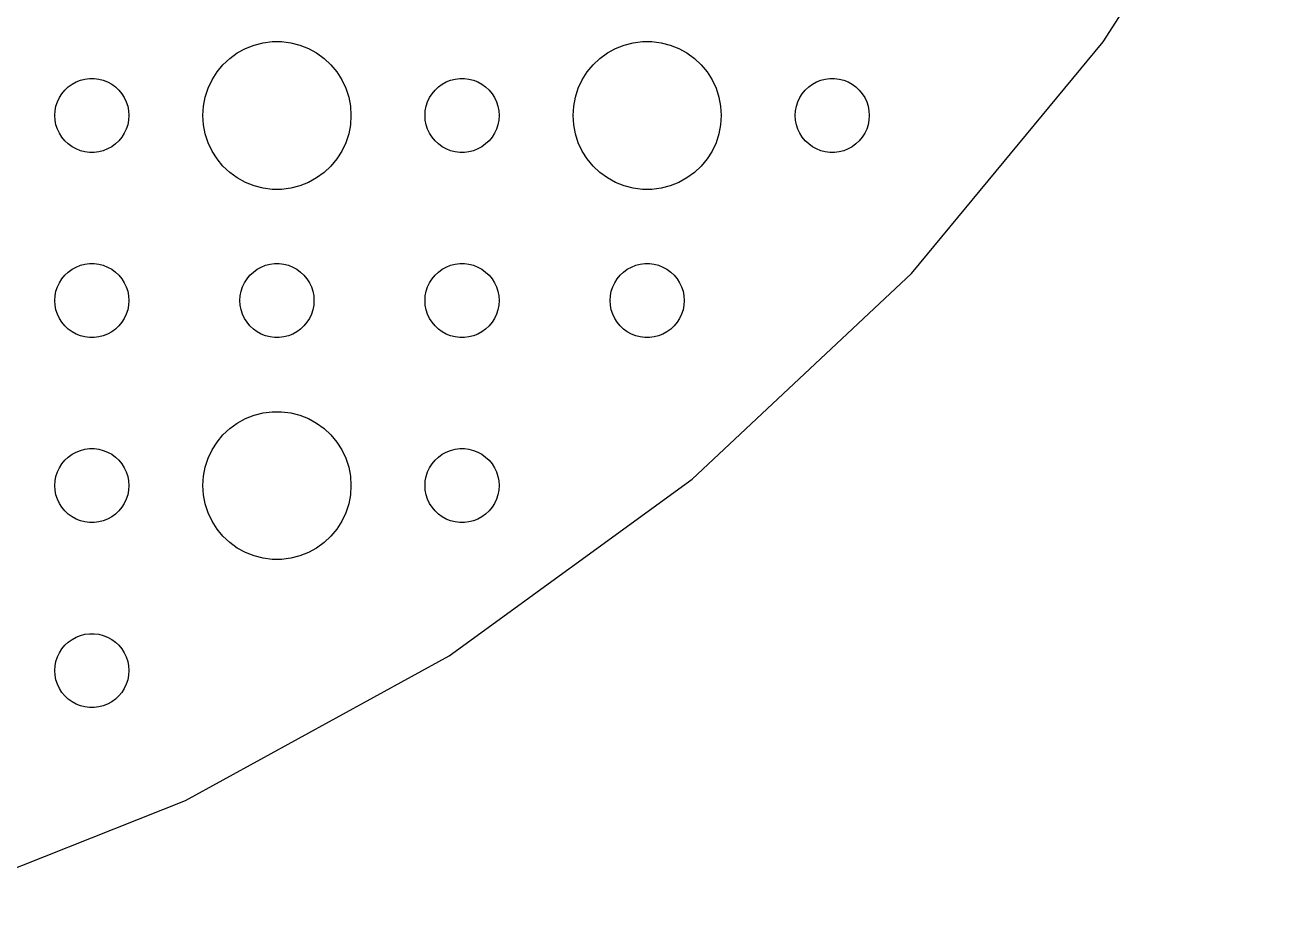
# Model space of a CAD drawing. Header units: metres. Extents: x -97 to 97, y -97 to 97.
# Drawn here: x 34.8 to 85, y -92.3 to -56.3 of the extents above; entities that cross this region are included whole.
import ezdxf

# ---------------------------------------------------------------- set-up
doc = ezdxf.new("R2010")
doc.units = ezdxf.units.M

msp = doc.modelspace()

# ---------------------------------------------------------------- linework, layer by layer
for p, q in [((78.4746, -57.0152), (85.0017, -46.7301)), ((43.7227, -57.2855), (44.0729, -57.1468)), ((44.0729, -57.1468), (44.4379, -57.0531)), ((44.4379, -57.0531), (44.8116, -57.0059)), ((44.8116, -57.0059), (45.1884, -57.0059)), ((45.1884, -57.0059), (45.5621, -57.0531)), ((45.5621, -57.0531), (45.927, -57.1468)), ((45.927, -57.1468), (46.2773, -57.2855)), ((58.7227, -57.2855), (59.0729, -57.1468)), ((59.0729, -57.1468), (59.4379, -57.0531)), ((59.4379, -57.0531), (59.8116, -57.0059)), ((59.8116, -57.0059), (60.1884, -57.0059)), ((60.1884, -57.0059), (60.5621, -57.0531)), ((60.5621, -57.0531), (60.927, -57.1468)), ((60.927, -57.1468), (61.2773, -57.2855)), ((70.7099, -66.4011), (78.4746, -57.0152)), ((42.8131, -57.9464), (43.0877, -57.6885)), ((43.0877, -57.6885), (43.3925, -57.467)), ((43.3925, -57.467), (43.7227, -57.2855)), ((46.2773, -57.2855), (46.6075, -57.467)), ((46.6075, -57.467), (46.9123, -57.6885)), ((46.9123, -57.6885), (47.1869, -57.9464)), ((57.8131, -57.9464), (58.0877, -57.6885)), ((58.0877, -57.6885), (58.3925, -57.467)), ((58.3925, -57.467), (58.7227, -57.2855)), ((61.2773, -57.2855), (61.6075, -57.467)), ((61.6075, -57.467), (61.9123, -57.6885)), ((61.9123, -57.6885), (62.1869, -57.9464)), ((42.3711, -58.5547), (42.5729, -58.2366)), ((42.5729, -58.2366), (42.8131, -57.9464)), ((47.1869, -57.9464), (47.427, -58.2366)), ((47.427, -58.2366), (47.6289, -58.5547)), ((57.3711, -58.5547), (57.5729, -58.2366)), ((57.5729, -58.2366), (57.8131, -57.9464)), ((62.1869, -57.9464), (62.427, -58.2366)), ((62.427, -58.2366), (62.6289, -58.5547)), ((36.5439, -58.8442), (36.6963, -58.7335)), ((36.6963, -58.7335), (36.8613, -58.6428)), ((36.8613, -58.6428), (37.0365, -58.5734)), ((37.0365, -58.5734), (37.2189, -58.5266)), ((37.2189, -58.5266), (37.4058, -58.503)), ((37.4058, -58.503), (37.5942, -58.503)), ((37.5942, -58.503), (37.7811, -58.5266)), ((37.7811, -58.5266), (37.9635, -58.5734)), ((37.9635, -58.5734), (38.1387, -58.6428)), ((38.1387, -58.6428), (38.3037, -58.7335)), ((38.3037, -58.7335), (38.4561, -58.8442)), ((42.2107, -58.8956), (42.3711, -58.5547)), ((47.6289, -58.5547), (47.7893, -58.8956)), ((51.5439, -58.8442), (51.6963, -58.7335)), ((51.6963, -58.7335), (51.8613, -58.6428)), ((51.8613, -58.6428), (52.0365, -58.5734)), ((52.0365, -58.5734), (52.2189, -58.5266)), ((52.2189, -58.5266), (52.4058, -58.503)), ((52.4058, -58.503), (52.5942, -58.503)), ((52.5942, -58.503), (52.7811, -58.5266)), ((52.7811, -58.5266), (52.9635, -58.5734)), ((52.9635, -58.5734), (53.1387, -58.6428)), ((53.1387, -58.6428), (53.3037, -58.7335)), ((53.3037, -58.7335), (53.4561, -58.8442)), ((57.2107, -58.8956), (57.3711, -58.5547)), ((62.6289, -58.5547), (62.7893, -58.8956)), ((66.5439, -58.8442), (66.6963, -58.7335)), ((66.6963, -58.7335), (66.8613, -58.6428)), ((66.8613, -58.6428), (67.0365, -58.5734)), ((67.0365, -58.5734), (67.2189, -58.5266)), ((67.2189, -58.5266), (67.4058, -58.503)), ((67.4058, -58.503), (67.5942, -58.503)), ((67.5942, -58.503), (67.7811, -58.5266)), ((67.7811, -58.5266), (67.9635, -58.5734)), ((67.9635, -58.5734), (68.1387, -58.6428)), ((68.1387, -58.6428), (68.3037, -58.7335)), ((68.3037, -58.7335), (68.4561, -58.8442)), ((36.1855, -59.2774), (36.2865, -59.1183)), ((36.2865, -59.1183), (36.4065, -58.9732)), ((36.4065, -58.9732), (36.5439, -58.8442)), ((38.4561, -58.8442), (38.5934, -58.9732)), ((38.5934, -58.9732), (38.7135, -59.1183)), ((38.7135, -59.1183), (38.8145, -59.2774)), ((42.0237, -59.624), (42.0942, -59.2539)), ((42.0942, -59.2539), (42.2107, -58.8956)), ((47.7893, -58.8956), (47.9057, -59.2539)), ((47.9057, -59.2539), (47.9763, -59.624)), ((51.1855, -59.2774), (51.2865, -59.1183)), ((51.2865, -59.1183), (51.4065, -58.9732)), ((51.4065, -58.9732), (51.5439, -58.8442)), ((53.4561, -58.8442), (53.5934, -58.9732)), ((53.5934, -58.9732), (53.7135, -59.1183)), ((53.7135, -59.1183), (53.8145, -59.2774)), ((57.0237, -59.624), (57.0942, -59.2539)), ((57.0942, -59.2539), (57.2107, -58.8956)), ((62.7893, -58.8956), (62.9057, -59.2539)), ((62.9057, -59.2539), (62.9763, -59.624)), ((66.1855, -59.2774), (66.2865, -59.1183)), ((66.2865, -59.1183), (66.4065, -58.9732)), ((66.4065, -58.9732), (66.5439, -58.8442)), ((68.4561, -58.8442), (68.5934, -58.9732)), ((68.5934, -58.9732), (68.7135, -59.1183)), ((68.7135, -59.1183), (68.8145, -59.2774)), ((36.0118, -59.812), (36.0471, -59.627)), ((36.0471, -59.627), (36.1053, -59.4478)), ((36.1053, -59.4478), (36.1855, -59.2774)), ((38.8145, -59.2774), (38.8947, -59.4478)), ((38.8947, -59.4478), (38.9529, -59.627)), ((38.9529, -59.627), (38.9882, -59.812)), ((42, -60), (42.0237, -59.624)), ((47.9763, -59.624), (48, -60)), ((51.0118, -59.812), (51.0471, -59.627)), ((51.0471, -59.627), (51.1053, -59.4478)), ((51.1053, -59.4478), (51.1855, -59.2774)), ((53.8145, -59.2774), (53.8947, -59.4478)), ((53.8947, -59.4478), (53.9529, -59.627)), ((53.9529, -59.627), (53.9882, -59.812)), ((57, -60), (57.0237, -59.624)), ((62.9763, -59.624), (63, -60)), ((66.0118, -59.812), (66.0471, -59.627)), ((66.0471, -59.627), (66.1053, -59.4478)), ((66.1053, -59.4478), (66.1855, -59.2774)), ((68.8145, -59.2774), (68.8947, -59.4478)), ((68.8947, -59.4478), (68.9529, -59.627)), ((68.9529, -59.627), (68.9882, -59.812)), ((36, -60), (36.0118, -59.812)), ((36.0118, -60.188), (36, -60)), ((36.0471, -60.373), (36.0118, -60.188)), ((38.9882, -60.188), (38.9529, -60.373)), ((38.9882, -59.812), (39, -60)), ((39, -60), (38.9882, -60.188)), ((42.0237, -60.376), (42, -60)), ((48, -60), (47.9763, -60.376)), ((51, -60), (51.0118, -59.812)), ((51.0118, -60.188), (51, -60)), ((51.0471, -60.373), (51.0118, -60.188)), ((53.9882, -60.188), (53.9529, -60.373)), ((53.9882, -59.812), (54, -60)), ((54, -60), (53.9882, -60.188)), ((57.0237, -60.376), (57, -60)), ((63, -60), (62.9763, -60.376)), ((66, -60), (66.0118, -59.812)), ((66.0118, -60.188), (66, -60)), ((66.0471, -60.373), (66.0118, -60.188)), ((68.9882, -60.188), (68.9529, -60.373)), ((68.9882, -59.812), (69, -60)), ((69, -60), (68.9882, -60.188)), ((36.1053, -60.5522), (36.0471, -60.373)), ((36.1855, -60.7226), (36.1053, -60.5522)), ((36.2865, -60.8817), (36.1855, -60.7226)), ((38.8145, -60.7226), (38.7135, -60.8817)), ((38.8947, -60.5522), (38.8145, -60.7226)), ((38.9529, -60.373), (38.8947, -60.5522)), ((42.0942, -60.7461), (42.0237, -60.376)), ((42.2107, -61.1044), (42.0942, -60.7461)), ((47.9057, -60.7461), (47.7893, -61.1044)), ((47.9763, -60.376), (47.9057, -60.7461)), ((51.1053, -60.5522), (51.0471, -60.373)), ((51.1855, -60.7226), (51.1053, -60.5522)), ((51.2865, -60.8817), (51.1855, -60.7226)), ((53.8145, -60.7226), (53.7135, -60.8817)), ((53.8947, -60.5522), (53.8145, -60.7226)), ((53.9529, -60.373), (53.8947, -60.5522)), ((57.0942, -60.7461), (57.0237, -60.376)), ((57.2107, -61.1044), (57.0942, -60.7461)), ((62.9057, -60.7461), (62.7893, -61.1044)), ((62.9763, -60.376), (62.9057, -60.7461)), ((66.1053, -60.5522), (66.0471, -60.373)), ((66.1855, -60.7226), (66.1053, -60.5522)), ((66.2865, -60.8817), (66.1855, -60.7226)), ((68.8145, -60.7226), (68.7135, -60.8817)), ((68.8947, -60.5522), (68.8145, -60.7226)), ((68.9529, -60.373), (68.8947, -60.5522)), ((36.4065, -61.0268), (36.2865, -60.8817)), ((36.5439, -61.1558), (36.4065, -61.0268)), ((36.6963, -61.2665), (36.5439, -61.1558)), ((36.8613, -61.3572), (36.6963, -61.2665)), ((38.3037, -61.2665), (38.1387, -61.3572)), ((38.4561, -61.1558), (38.3037, -61.2665)), ((38.5934, -61.0268), (38.4561, -61.1558)), ((38.7135, -60.8817), (38.5934, -61.0268)), ((42.3711, -61.4453), (42.2107, -61.1044)), ((47.7893, -61.1044), (47.6289, -61.4453)), ((51.4065, -61.0268), (51.2865, -60.8817)), ((51.5439, -61.1558), (51.4065, -61.0268)), ((51.6963, -61.2665), (51.5439, -61.1558)), ((51.8613, -61.3572), (51.6963, -61.2665)), ((53.3037, -61.2665), (53.1387, -61.3572)), ((53.4561, -61.1558), (53.3037, -61.2665)), ((53.5934, -61.0268), (53.4561, -61.1558)), ((53.7135, -60.8817), (53.5934, -61.0268)), ((57.3711, -61.4453), (57.2107, -61.1044)), ((62.7893, -61.1044), (62.6289, -61.4453)), ((66.4065, -61.0268), (66.2865, -60.8817)), ((66.5439, -61.1558), (66.4065, -61.0268)), ((66.6963, -61.2665), (66.5439, -61.1558)), ((66.8613, -61.3572), (66.6963, -61.2665)), ((68.3037, -61.2665), (68.1387, -61.3572)), ((68.4561, -61.1558), (68.3037, -61.2665)), ((68.5934, -61.0268), (68.4561, -61.1558)), ((68.7135, -60.8817), (68.5934, -61.0268)), ((37.0365, -61.4266), (36.8613, -61.3572)), ((37.2189, -61.4734), (37.0365, -61.4266)), ((37.4058, -61.497), (37.2189, -61.4734)), ((37.5942, -61.497), (37.4058, -61.497)), ((37.7811, -61.4734), (37.5942, -61.497)), ((37.9635, -61.4266), (37.7811, -61.4734)), ((38.1387, -61.3572), (37.9635, -61.4266)), ((42.5729, -61.7634), (42.3711, -61.4453)), ((42.8131, -62.0536), (42.5729, -61.7634)), ((47.427, -61.7634), (47.1869, -62.0536)), ((47.6289, -61.4453), (47.427, -61.7634)), ((52.0365, -61.4266), (51.8613, -61.3572)), ((52.2189, -61.4734), (52.0365, -61.4266)), ((52.4058, -61.497), (52.2189, -61.4734)), ((52.5942, -61.497), (52.4058, -61.497)), ((52.7811, -61.4734), (52.5942, -61.497)), ((52.9635, -61.4266), (52.7811, -61.4734)), ((53.1387, -61.3572), (52.9635, -61.4266)), ((57.5729, -61.7634), (57.3711, -61.4453)), ((57.8131, -62.0536), (57.5729, -61.7634)), ((62.427, -61.7634), (62.1869, -62.0536)), ((62.6289, -61.4453), (62.427, -61.7634)), ((67.0365, -61.4266), (66.8613, -61.3572)), ((67.2189, -61.4734), (67.0365, -61.4266)), ((67.4058, -61.497), (67.2189, -61.4734)), ((67.5942, -61.497), (67.4058, -61.497)), ((67.7811, -61.4734), (67.5942, -61.497)), ((67.9635, -61.4266), (67.7811, -61.4734)), ((68.1387, -61.3572), (67.9635, -61.4266)), ((43.0877, -62.3115), (42.8131, -62.0536)), ((47.1869, -62.0536), (46.9123, -62.3115)), ((58.0877, -62.3115), (57.8131, -62.0536)), ((62.1869, -62.0536), (61.9123, -62.3115)), ((43.3925, -62.533), (43.0877, -62.3115)), ((43.7227, -62.7145), (43.3925, -62.533)), ((44.0729, -62.8532), (43.7227, -62.7145)), ((46.2773, -62.7145), (45.927, -62.8532)), ((46.6075, -62.533), (46.2773, -62.7145)), ((46.9123, -62.3115), (46.6075, -62.533)), ((58.3925, -62.533), (58.0877, -62.3115)), ((58.7227, -62.7145), (58.3925, -62.533)), ((59.0729, -62.8532), (58.7227, -62.7145)), ((61.2773, -62.7145), (60.927, -62.8532)), ((61.6075, -62.533), (61.2773, -62.7145)), ((61.9123, -62.3115), (61.6075, -62.533)), ((44.4379, -62.9469), (44.0729, -62.8532)), ((44.8116, -62.9941), (44.4379, -62.9469)), ((45.1884, -62.9941), (44.8116, -62.9941)), ((45.5621, -62.9469), (45.1884, -62.9941)), ((45.927, -62.8532), (45.5621, -62.9469)), ((59.4379, -62.9469), (59.0729, -62.8532)), ((59.8116, -62.9941), (59.4379, -62.9469)), ((60.1884, -62.9941), (59.8116, -62.9941)), ((60.5621, -62.9469), (60.1884, -62.9941)), ((60.927, -62.8532), (60.5621, -62.9469)), ((36.5439, -66.3442), (36.6963, -66.2335)), ((36.6963, -66.2335), (36.8613, -66.1428)), ((36.8613, -66.1428), (37.0365, -66.0734)), ((37.0365, -66.0734), (37.2189, -66.0266)), ((37.2189, -66.0266), (37.4058, -66.003)), ((37.4058, -66.003), (37.5942, -66.003)), ((37.5942, -66.003), (37.7811, -66.0266)), ((37.7811, -66.0266), (37.9635, -66.0734)), ((37.9635, -66.0734), (38.1387, -66.1428)), ((38.1387, -66.1428), (38.3037, -66.2335)), ((38.3037, -66.2335), (38.4561, -66.3442)), ((44.0439, -66.3442), (44.1963, -66.2335)), ((44.1963, -66.2335), (44.3613, -66.1428)), ((44.3613, -66.1428), (44.5365, -66.0734)), ((44.5365, -66.0734), (44.7189, -66.0266)), ((44.7189, -66.0266), (44.9058, -66.003)), ((44.9058, -66.003), (45.0942, -66.003)), ((45.0942, -66.003), (45.2811, -66.0266)), ((45.2811, -66.0266), (45.4635, -66.0734)), ((45.4635, -66.0734), (45.6387, -66.1428)), ((45.6387, -66.1428), (45.8037, -66.2335)), ((45.8037, -66.2335), (45.9561, -66.3442)), ((51.5439, -66.3442), (51.6963, -66.2335)), ((51.6963, -66.2335), (51.8613, -66.1428)), ((51.8613, -66.1428), (52.0365, -66.0734)), ((52.0365, -66.0734), (52.2189, -66.0266)), ((52.2189, -66.0266), (52.4058, -66.003)), ((52.4058, -66.003), (52.5942, -66.003)), ((52.5942, -66.003), (52.7811, -66.0266)), ((52.7811, -66.0266), (52.9635, -66.0734)), ((52.9635, -66.0734), (53.1387, -66.1428)), ((53.1387, -66.1428), (53.3037, -66.2335)), ((53.3037, -66.2335), (53.4561, -66.3442)), ((59.0439, -66.3442), (59.1963, -66.2335)), ((59.1963, -66.2335), (59.3613, -66.1428)), ((59.3613, -66.1428), (59.5365, -66.0734)), ((59.5365, -66.0734), (59.7189, -66.0266)), ((59.7189, -66.0266), (59.9058, -66.003)), ((59.9058, -66.003), (60.0942, -66.003)), ((60.0942, -66.003), (60.2811, -66.0266)), ((60.2811, -66.0266), (60.4635, -66.0734)), ((60.4635, -66.0734), (60.6387, -66.1428)), ((60.6387, -66.1428), (60.8037, -66.2335)), ((60.8037, -66.2335), (60.9561, -66.3442)), ((36.1053, -66.9478), (36.1855, -66.7774)), ((36.1855, -66.7774), (36.2865, -66.6183)), ((36.2865, -66.6183), (36.4065, -66.4732)), ((36.4065, -66.4732), (36.5439, -66.3442)), ((38.4561, -66.3442), (38.5934, -66.4732)), ((38.5934, -66.4732), (38.7135, -66.6183)), ((38.7135, -66.6183), (38.8145, -66.7774)), ((38.8145, -66.7774), (38.8947, -66.9478)), ((43.6053, -66.9478), (43.6855, -66.7774)), ((43.6855, -66.7774), (43.7865, -66.6183)), ((43.7865, -66.6183), (43.9065, -66.4732)), ((43.9065, -66.4732), (44.0439, -66.3442)), ((45.9561, -66.3442), (46.0934, -66.4732)), ((46.0934, -66.4732), (46.2135, -66.6183)), ((46.2135, -66.6183), (46.3145, -66.7774)), ((46.3145, -66.7774), (46.3947, -66.9478)), ((51.1053, -66.9478), (51.1855, -66.7774)), ((51.1855, -66.7774), (51.2865, -66.6183)), ((51.2865, -66.6183), (51.4065, -66.4732)), ((51.4065, -66.4732), (51.5439, -66.3442)), ((53.4561, -66.3442), (53.5934, -66.4732)), ((53.5934, -66.4732), (53.7135, -66.6183)), ((53.7135, -66.6183), (53.8145, -66.7774)), ((53.8145, -66.7774), (53.8947, -66.9478)), ((58.6053, -66.9478), (58.6855, -66.7774)), ((58.6855, -66.7774), (58.7865, -66.6183)), ((58.7865, -66.6183), (58.9065, -66.4732)), ((58.9065, -66.4732), (59.0439, -66.3442)), ((60.9561, -66.3442), (61.0934, -66.4732)), ((61.0934, -66.4732), (61.2135, -66.6183)), ((61.2135, -66.6183), (61.3145, -66.7774)), ((61.3145, -66.7774), (61.3947, -66.9478)), ((61.8301, -74.7398), (70.7099, -66.4011)), ((36.0118, -67.312), (36.0471, -67.127)), ((36.0471, -67.127), (36.1053, -66.9478)), ((38.8947, -66.9478), (38.9529, -67.127)), ((38.9529, -67.127), (38.9882, -67.312)), ((43.5118, -67.312), (43.5471, -67.127)), ((43.5471, -67.127), (43.6053, -66.9478)), ((46.3947, -66.9478), (46.4529, -67.127)), ((46.4529, -67.127), (46.4882, -67.312)), ((51.0118, -67.312), (51.0471, -67.127)), ((51.0471, -67.127), (51.1053, -66.9478)), ((53.8947, -66.9478), (53.9529, -67.127)), ((53.9529, -67.127), (53.9882, -67.312)), ((58.5118, -67.312), (58.5471, -67.127)), ((58.5471, -67.127), (58.6053, -66.9478)), ((61.3947, -66.9478), (61.4529, -67.127)), ((61.4529, -67.127), (61.4882, -67.312)), ((36, -67.5), (36.0118, -67.312)), ((36.0118, -67.688), (36, -67.5)), ((36.0471, -67.873), (36.0118, -67.688)), ((38.9882, -67.688), (38.9529, -67.873)), ((38.9882, -67.312), (39, -67.5)), ((39, -67.5), (38.9882, -67.688)), ((43.5, -67.5), (43.5118, -67.312)), ((43.5118, -67.688), (43.5, -67.5)), ((43.5471, -67.873), (43.5118, -67.688)), ((46.4882, -67.688), (46.4529, -67.873)), ((46.4882, -67.312), (46.5, -67.5)), ((46.5, -67.5), (46.4882, -67.688)), ((51, -67.5), (51.0118, -67.312)), ((51.0118, -67.688), (51, -67.5)), ((51.0471, -67.873), (51.0118, -67.688)), ((53.9882, -67.688), (53.9529, -67.873)), ((53.9882, -67.312), (54, -67.5)), ((54, -67.5), (53.9882, -67.688)), ((58.5, -67.5), (58.5118, -67.312)), ((58.5118, -67.688), (58.5, -67.5)), ((58.5471, -67.873), (58.5118, -67.688)), ((61.4882, -67.688), (61.4529, -67.873)), ((61.4882, -67.312), (61.5, -67.5)), ((61.5, -67.5), (61.4882, -67.688)), ((36.1053, -68.0522), (36.0471, -67.873)), ((36.1855, -68.2226), (36.1053, -68.0522)), ((36.2865, -68.3817), (36.1855, -68.2226)), ((38.8145, -68.2226), (38.7135, -68.3817)), ((38.8947, -68.0522), (38.8145, -68.2226)), ((38.9529, -67.873), (38.8947, -68.0522)), ((43.6053, -68.0522), (43.5471, -67.873)), ((43.6855, -68.2226), (43.6053, -68.0522)), ((43.7865, -68.3817), (43.6855, -68.2226)), ((46.3145, -68.2226), (46.2135, -68.3817)), ((46.3947, -68.0522), (46.3145, -68.2226)), ((46.4529, -67.873), (46.3947, -68.0522)), ((51.1053, -68.0522), (51.0471, -67.873)), ((51.1855, -68.2226), (51.1053, -68.0522)), ((51.2865, -68.3817), (51.1855, -68.2226)), ((53.8145, -68.2226), (53.7135, -68.3817)), ((53.8947, -68.0522), (53.8145, -68.2226)), ((53.9529, -67.873), (53.8947, -68.0522)), ((58.6053, -68.0522), (58.5471, -67.873)), ((58.6855, -68.2226), (58.6053, -68.0522)), ((58.7865, -68.3817), (58.6855, -68.2226)), ((61.3145, -68.2226), (61.2135, -68.3817)), ((61.3947, -68.0522), (61.3145, -68.2226)), ((61.4529, -67.873), (61.3947, -68.0522)), ((36.4065, -68.5268), (36.2865, -68.3817)), ((36.5439, -68.6558), (36.4065, -68.5268)), ((36.6963, -68.7665), (36.5439, -68.6558)), ((36.8613, -68.8572), (36.6963, -68.7665)), ((38.3037, -68.7665), (38.1387, -68.8572)), ((38.4561, -68.6558), (38.3037, -68.7665)), ((38.5934, -68.5268), (38.4561, -68.6558)), ((38.7135, -68.3817), (38.5934, -68.5268)), ((43.9065, -68.5268), (43.7865, -68.3817)), ((44.0439, -68.6558), (43.9065, -68.5268)), ((44.1963, -68.7665), (44.0439, -68.6558)), ((44.3613, -68.8572), (44.1963, -68.7665)), ((45.8037, -68.7665), (45.6387, -68.8572)), ((45.9561, -68.6558), (45.8037, -68.7665)), ((46.0934, -68.5268), (45.9561, -68.6558)), ((46.2135, -68.3817), (46.0934, -68.5268)), ((51.4065, -68.5268), (51.2865, -68.3817)), ((51.5439, -68.6558), (51.4065, -68.5268)), ((51.6963, -68.7665), (51.5439, -68.6558)), ((51.8613, -68.8572), (51.6963, -68.7665)), ((53.3037, -68.7665), (53.1387, -68.8572)), ((53.4561, -68.6558), (53.3037, -68.7665)), ((53.5934, -68.5268), (53.4561, -68.6558)), ((53.7135, -68.3817), (53.5934, -68.5268)), ((58.9065, -68.5268), (58.7865, -68.3817)), ((59.0439, -68.6558), (58.9065, -68.5268)), ((59.1963, -68.7665), (59.0439, -68.6558)), ((59.3613, -68.8572), (59.1963, -68.7665)), ((60.8037, -68.7665), (60.6387, -68.8572)), ((60.9561, -68.6558), (60.8037, -68.7665)), ((61.0934, -68.5268), (60.9561, -68.6558)), ((61.2135, -68.3817), (61.0934, -68.5268)), ((37.0365, -68.9266), (36.8613, -68.8572)), ((37.2189, -68.9734), (37.0365, -68.9266)), ((37.4058, -68.997), (37.2189, -68.9734)), ((37.5942, -68.997), (37.4058, -68.997)), ((37.7811, -68.9734), (37.5942, -68.997)), ((37.9635, -68.9266), (37.7811, -68.9734)), ((38.1387, -68.8572), (37.9635, -68.9266)), ((44.5365, -68.9266), (44.3613, -68.8572)), ((44.7189, -68.9734), (44.5365, -68.9266)), ((44.9058, -68.997), (44.7189, -68.9734)), ((45.0942, -68.997), (44.9058, -68.997)), ((45.2811, -68.9734), (45.0942, -68.997)), ((45.4635, -68.9266), (45.2811, -68.9734)), ((45.6387, -68.8572), (45.4635, -68.9266)), ((52.0365, -68.9266), (51.8613, -68.8572)), ((52.2189, -68.9734), (52.0365, -68.9266)), ((52.4058, -68.997), (52.2189, -68.9734)), ((52.5942, -68.997), (52.4058, -68.997)), ((52.7811, -68.9734), (52.5942, -68.997)), ((52.9635, -68.9266), (52.7811, -68.9734)), ((53.1387, -68.8572), (52.9635, -68.9266)), ((59.5365, -68.9266), (59.3613, -68.8572)), ((59.7189, -68.9734), (59.5365, -68.9266)), ((59.9058, -68.997), (59.7189, -68.9734)), ((60.0942, -68.997), (59.9058, -68.997)), ((60.2811, -68.9734), (60.0942, -68.997)), ((60.4635, -68.9266), (60.2811, -68.9734)), ((60.6387, -68.8572), (60.4635, -68.9266)), ((43.3925, -72.467), (43.7227, -72.2855)), ((43.7227, -72.2855), (44.0729, -72.1468)), ((44.0729, -72.1468), (44.4379, -72.0531)), ((44.4379, -72.0531), (44.8116, -72.0059)), ((44.8116, -72.0059), (45.1884, -72.0059)), ((45.1884, -72.0059), (45.5621, -72.0531)), ((45.5621, -72.0531), (45.927, -72.1468)), ((45.927, -72.1468), (46.2773, -72.2855)), ((46.2773, -72.2855), (46.6075, -72.467)), ((42.8131, -72.9464), (43.0877, -72.6885)), ((43.0877, -72.6885), (43.3925, -72.467)), ((46.6075, -72.467), (46.9123, -72.6885)), ((46.9123, -72.6885), (47.1869, -72.9464)), ((42.3711, -73.5547), (42.5729, -73.2366)), ((42.5729, -73.2366), (42.8131, -72.9464)), ((47.1869, -72.9464), (47.427, -73.2366)), ((47.427, -73.2366), (47.6289, -73.5547)), ((36.5439, -73.8442), (36.6963, -73.7335)), ((36.6963, -73.7335), (36.8613, -73.6428)), ((36.8613, -73.6428), (37.0365, -73.5734)), ((37.0365, -73.5734), (37.2189, -73.5266)), ((37.2189, -73.5266), (37.4058, -73.503)), ((37.4058, -73.503), (37.5942, -73.503)), ((37.5942, -73.503), (37.7811, -73.5266)), ((37.7811, -73.5266), (37.9635, -73.5734)), ((37.9635, -73.5734), (38.1387, -73.6428)), ((38.1387, -73.6428), (38.3037, -73.7335)), ((38.3037, -73.7335), (38.4561, -73.8442)), ((42.2107, -73.8956), (42.3711, -73.5547)), ((47.6289, -73.5547), (47.7893, -73.8956)), ((51.5439, -73.8442), (51.6963, -73.7335)), ((51.6963, -73.7335), (51.8613, -73.6428)), ((51.8613, -73.6428), (52.0365, -73.5734)), ((52.0365, -73.5734), (52.2189, -73.5266)), ((52.2189, -73.5266), (52.4058, -73.503)), ((52.4058, -73.503), (52.5942, -73.503)), ((52.5942, -73.503), (52.7811, -73.5266)), ((52.7811, -73.5266), (52.9635, -73.5734)), ((52.9635, -73.5734), (53.1387, -73.6428)), ((53.1387, -73.6428), (53.3037, -73.7335)), ((53.3037, -73.7335), (53.4561, -73.8442)), ((36.1053, -74.4478), (36.1855, -74.2774)), ((36.1855, -74.2774), (36.2865, -74.1183)), ((36.2865, -74.1183), (36.4065, -73.9732)), ((36.4065, -73.9732), (36.5439, -73.8442)), ((38.4561, -73.8442), (38.5934, -73.9732)), ((38.5934, -73.9732), (38.7135, -74.1183)), ((38.7135, -74.1183), (38.8145, -74.2774)), ((38.8145, -74.2774), (38.8947, -74.4478)), ((42.0237, -74.624), (42.0942, -74.2539)), ((42.0942, -74.2539), (42.2107, -73.8956)), ((47.7893, -73.8956), (47.9057, -74.2539)), ((47.9057, -74.2539), (47.9763, -74.624)), ((51.1053, -74.4478), (51.1855, -74.2774)), ((51.1855, -74.2774), (51.2865, -74.1183)), ((51.2865, -74.1183), (51.4065, -73.9732)), ((51.4065, -73.9732), (51.5439, -73.8442)), ((53.4561, -73.8442), (53.5934, -73.9732)), ((53.5934, -73.9732), (53.7135, -74.1183)), ((53.7135, -74.1183), (53.8145, -74.2774)), ((53.8145, -74.2774), (53.8947, -74.4478)), ((36, -75), (36.0118, -74.812)), ((36.0118, -74.812), (36.0471, -74.627)), ((36.0471, -74.627), (36.1053, -74.4478)), ((38.8947, -74.4478), (38.9529, -74.627)), ((38.9529, -74.627), (38.9882, -74.812)), ((38.9882, -74.812), (39, -75)), ((42, -75), (42.0237, -74.624)), ((47.9763, -74.624), (48, -75)), ((51, -75), (51.0118, -74.812)), ((51.0118, -74.812), (51.0471, -74.627)), ((51.0471, -74.627), (51.1053, -74.4478)), ((51.9752, -81.8998), (61.8301, -74.7398)), ((53.8947, -74.4478), (53.9529, -74.627)), ((53.9529, -74.627), (53.9882, -74.812)), ((53.9882, -74.812), (54, -75)), ((36.0118, -75.188), (36, -75)), ((36.0471, -75.373), (36.0118, -75.188)), ((38.9882, -75.188), (38.9529, -75.373)), ((39, -75), (38.9882, -75.188)), ((42.0237, -75.376), (42, -75)), ((48, -75), (47.9763, -75.376)), ((51.0118, -75.188), (51, -75)), ((51.0471, -75.373), (51.0118, -75.188)), ((53.9882, -75.188), (53.9529, -75.373)), ((54, -75), (53.9882, -75.188)), ((36.1053, -75.5522), (36.0471, -75.373)), ((36.1855, -75.7226), (36.1053, -75.5522)), ((36.2865, -75.8817), (36.1855, -75.7226)), ((38.8145, -75.7226), (38.7135, -75.8817)), ((38.8947, -75.5522), (38.8145, -75.7226)), ((38.9529, -75.373), (38.8947, -75.5522)), ((42.0942, -75.7461), (42.0237, -75.376)), ((42.2107, -76.1044), (42.0942, -75.7461)), ((47.9057, -75.7461), (47.7893, -76.1044)), ((47.9763, -75.376), (47.9057, -75.7461)), ((51.1053, -75.5522), (51.0471, -75.373)), ((51.1855, -75.7226), (51.1053, -75.5522)), ((51.2865, -75.8817), (51.1855, -75.7226)), ((53.8145, -75.7226), (53.7135, -75.8817)), ((53.8947, -75.5522), (53.8145, -75.7226)), ((53.9529, -75.373), (53.8947, -75.5522)), ((36.4065, -76.0268), (36.2865, -75.8817)), ((36.5439, -76.1558), (36.4065, -76.0268)), ((36.6963, -76.2665), (36.5439, -76.1558)), ((36.8613, -76.3572), (36.6963, -76.2665)), ((38.3037, -76.2665), (38.1387, -76.3572)), ((38.4561, -76.1558), (38.3037, -76.2665)), ((38.5934, -76.0268), (38.4561, -76.1558)), ((38.7135, -75.8817), (38.5934, -76.0268)), ((42.3711, -76.4453), (42.2107, -76.1044)), ((47.7893, -76.1044), (47.6289, -76.4453)), ((51.4065, -76.0268), (51.2865, -75.8817)), ((51.5439, -76.1558), (51.4065, -76.0268)), ((51.6963, -76.2665), (51.5439, -76.1558)), ((51.8613, -76.3572), (51.6963, -76.2665)), ((53.3037, -76.2665), (53.1387, -76.3572)), ((53.4561, -76.1558), (53.3037, -76.2665)), ((53.5934, -76.0268), (53.4561, -76.1558)), ((53.7135, -75.8817), (53.5934, -76.0268)), ((37.0365, -76.4266), (36.8613, -76.3572)), ((37.2189, -76.4734), (37.0365, -76.4266)), ((37.4058, -76.497), (37.2189, -76.4734)), ((37.5942, -76.497), (37.4058, -76.497)), ((37.7811, -76.4734), (37.5942, -76.497)), ((37.9635, -76.4266), (37.7811, -76.4734)), ((38.1387, -76.3572), (37.9635, -76.4266)), ((42.5729, -76.7634), (42.3711, -76.4453)), ((42.8131, -77.0536), (42.5729, -76.7634)), ((47.427, -76.7634), (47.1869, -77.0536)), ((47.6289, -76.4453), (47.427, -76.7634)), ((52.0365, -76.4266), (51.8613, -76.3572)), ((52.2189, -76.4734), (52.0365, -76.4266)), ((52.4058, -76.497), (52.2189, -76.4734)), ((52.5942, -76.497), (52.4058, -76.497)), ((52.7811, -76.4734), (52.5942, -76.497)), ((52.9635, -76.4266), (52.7811, -76.4734)), ((53.1387, -76.3572), (52.9635, -76.4266)), ((43.0877, -77.3115), (42.8131, -77.0536)), ((43.3925, -77.533), (43.0877, -77.3115)), ((46.9123, -77.3115), (46.6075, -77.533)), ((47.1869, -77.0536), (46.9123, -77.3115)), ((43.7227, -77.7145), (43.3925, -77.533)), ((44.0729, -77.8532), (43.7227, -77.7145)), ((46.2773, -77.7145), (45.927, -77.8532)), ((46.6075, -77.533), (46.2773, -77.7145)), ((44.4379, -77.9469), (44.0729, -77.8532)), ((44.8116, -77.9941), (44.4379, -77.9469)), ((45.1884, -77.9941), (44.8116, -77.9941)), ((45.5621, -77.9469), (45.1884, -77.9941)), ((45.927, -77.8532), (45.5621, -77.9469)), ((36.4065, -81.4732), (36.5439, -81.3442)), ((36.5439, -81.3442), (36.6963, -81.2335)), ((36.6963, -81.2335), (36.8613, -81.1428)), ((36.8613, -81.1428), (37.0365, -81.0734)), ((37.0365, -81.0734), (37.2189, -81.0266)), ((37.2189, -81.0266), (37.4058, -81.003)), ((37.4058, -81.003), (37.5942, -81.003)), ((37.5942, -81.003), (37.7811, -81.0266)), ((37.7811, -81.0266), (37.9635, -81.0734)), ((37.9635, -81.0734), (38.1387, -81.1428)), ((38.1387, -81.1428), (38.3037, -81.2335)), ((38.3037, -81.2335), (38.4561, -81.3442)), ((38.4561, -81.3442), (38.5934, -81.4732)), ((36.1053, -81.9478), (36.1855, -81.7774)), ((36.1855, -81.7774), (36.2865, -81.6183)), ((36.2865, -81.6183), (36.4065, -81.4732)), ((38.5934, -81.4732), (38.7135, -81.6183)), ((38.7135, -81.6183), (38.8145, -81.7774)), ((38.8145, -81.7774), (38.8947, -81.9478)), ((36, -82.5), (36.0118, -82.312)), ((36.0118, -82.312), (36.0471, -82.127)), ((36.0471, -82.127), (36.1053, -81.9478)), ((38.8947, -81.9478), (38.9529, -82.127)), ((38.9529, -82.127), (38.9882, -82.312)), ((38.9882, -82.312), (39, -82.5)), ((41.3006, -87.7682), (51.9752, -81.8998)), ((36.0118, -82.688), (36, -82.5)), ((36.0471, -82.873), (36.0118, -82.688)), ((38.9882, -82.688), (38.9529, -82.873)), ((39, -82.5), (38.9882, -82.688)), ((36.1053, -83.0522), (36.0471, -82.873)), ((36.1855, -83.2226), (36.1053, -83.0522)), ((36.2865, -83.3817), (36.1855, -83.2226)), ((38.8145, -83.2226), (38.7135, -83.3817)), ((38.8947, -83.0522), (38.8145, -83.2226)), ((38.9529, -82.873), (38.8947, -83.0522)), ((36.4065, -83.5268), (36.2865, -83.3817)), ((36.5439, -83.6558), (36.4065, -83.5268)), ((36.6963, -83.7665), (36.5439, -83.6558)), ((36.8613, -83.8572), (36.6963, -83.7665)), ((37.0365, -83.9266), (36.8613, -83.8572)), ((38.1387, -83.8572), (37.9635, -83.9266)), ((38.3037, -83.7665), (38.1387, -83.8572)), ((38.4561, -83.6558), (38.3037, -83.7665)), ((38.5934, -83.5268), (38.4561, -83.6558)), ((38.7135, -83.3817), (38.5934, -83.5268)), ((37.2189, -83.9734), (37.0365, -83.9266)), ((37.4058, -83.997), (37.2189, -83.9734)), ((37.5942, -83.997), (37.4058, -83.997)), ((37.7811, -83.9734), (37.5942, -83.997)), ((37.9635, -83.9266), (37.7811, -83.9734)), ((29.9746, -92.2525), (41.3006, -87.7682))]:
    msp.add_line(p, q)

doc.saveas('drawing.dxf')
